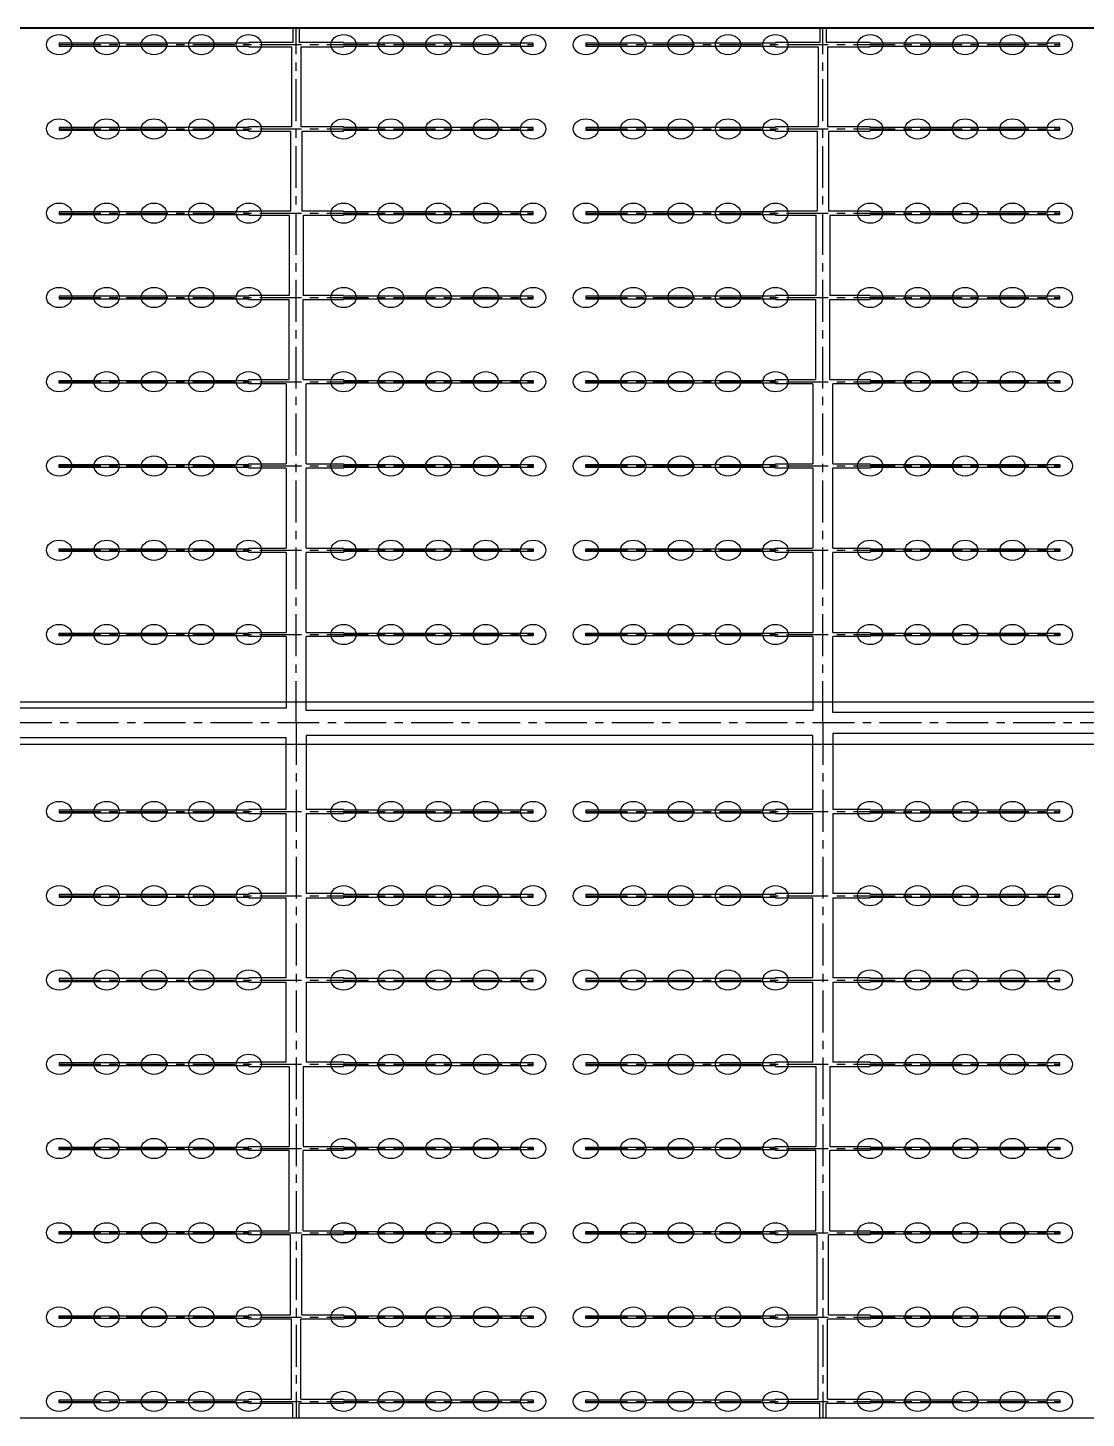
# Model space of a CAD drawing. Header units: millimetres. Extents: x 738100 to 1284508, y 138373 to 260796.
# Drawn here: x 823938 to 831976, y 186692 to 197252 of the extents above; entities that cross this region are included whole.
import ezdxf

# ---------------------------------------------------------------- set-up
doc = ezdxf.new("R2010")
doc.units = ezdxf.units.MM
doc.linetypes.add('CENTER', pattern=[50.8, 31.75, -6.35, 6.35, -6.35])
doc.layers.add('轴线', color=6, linetype='CENTER')

msp = doc.modelspace()

# ---------------------------------------------------------------- linework, layer by layer
at = {"lineweight": -3, "ltscale": 100}
for p, q in [((843900.494, 197252.449), (779900.494, 197252.449)), ((779900.494, 197250.595), (843900.494, 197250.595)), ((779900.494, 192132.449), (843900.494, 192132.449)), ((779900.494, 192132.449), (843900.494, 192132.449)), ((779900.494, 192132.449), (843900.494, 192132.449)), ((779900.494, 191812.449), (843900.494, 191812.449)), ((843900.494, 186692.449), (779900.494, 186692.449))]:
    msp.add_line(p, q, dxfattribs=at)
at = {"ltscale": 10}
for p, q in [((825952.494, 197252.449), (825952.494, 197140.449)), ((826000.494, 197252.449), (826000.494, 197140.449)), ((829952.494, 197252.449), (829952.494, 197140.449)), ((830000.494, 197252.449), (830000.494, 197140.449)), ((824176.494, 197134.689), (824176.494, 197114.209)), ((825616.494, 197134.689), (824176.494, 197134.689)), ((824176.494, 197114.209), (825616.494, 197114.209)), ((825952.494, 197140.449), (825616.494, 197140.449)), ((825616.494, 197140.449), (825616.494, 197134.689)), ((825616.494, 197114.209), (825616.494, 197108.449)), ((825616.494, 197108.449), (825940.494, 197108.449)), ((825940.494, 197108.449), (825940.494, 196500.449)), ((826336.494, 197140.449), (826000.494, 197140.449)), ((826012.494, 197108.449), (826336.494, 197108.449)), ((826012.494, 197108.449), (826012.494, 196500.449)), ((826336.494, 197134.689), (826336.494, 197140.449)), ((827776.494, 197134.689), (826336.494, 197134.689)), ((826336.494, 197108.449), (826336.494, 197114.209)), ((826336.494, 197114.209), (827776.494, 197114.209)), ((827776.494, 197114.209), (827776.494, 197134.689)), ((828176.494, 197134.689), (828176.494, 197114.209)), ((829616.494, 197134.689), (828176.494, 197134.689)), ((828176.494, 197114.209), (829616.494, 197114.209)), ((829952.494, 197140.449), (829616.494, 197140.449)), ((829616.494, 197140.449), (829616.494, 197134.689)), ((829616.494, 197114.209), (829616.494, 197108.449)), ((829616.494, 197108.449), (829940.494, 197108.449)), ((829940.494, 197108.449), (829940.494, 196500.449)), ((830336.494, 197140.449), (830000.494, 197140.449)), ((830012.494, 197108.449), (830336.494, 197108.449)), ((830012.494, 197108.449), (830012.494, 196500.449)), ((830336.494, 197134.689), (830336.494, 197140.449)), ((831776.494, 197134.689), (830336.494, 197134.689)), ((830336.494, 197108.449), (830336.494, 197114.209)), ((830336.494, 197114.209), (831776.494, 197114.209)), ((831776.494, 197114.209), (831776.494, 197134.689)), ((824176.494, 196494.689), (824176.494, 196474.209)), ((825616.494, 196494.689), (824176.494, 196494.689)), ((824176.494, 196474.209), (825616.494, 196474.209)), ((825940.494, 196500.449), (825616.494, 196500.449)), ((825616.494, 196500.449), (825616.494, 196494.689)), ((825616.494, 196474.209), (825616.494, 196468.449)), ((825616.494, 196468.449), (825932.494, 196468.449)), ((825932.494, 196468.449), (825932.494, 195860.449)), ((826336.494, 196500.449), (826012.494, 196500.449)), ((826020.494, 196468.449), (826336.494, 196468.449)), ((826020.494, 196468.449), (826020.494, 195860.449)), ((826336.494, 196494.689), (826336.494, 196500.449)), ((827776.494, 196494.689), (826336.494, 196494.689)), ((826336.494, 196468.449), (826336.494, 196474.209)), ((826336.494, 196474.209), (827776.494, 196474.209)), ((827776.494, 196474.209), (827776.494, 196494.689)), ((828176.494, 196494.689), (828176.494, 196474.209)), ((829616.494, 196494.689), (828176.494, 196494.689)), ((828176.494, 196474.209), (829616.494, 196474.209)), ((829940.494, 196500.449), (829616.494, 196500.449)), ((829616.494, 196500.449), (829616.494, 196494.689)), ((829616.494, 196474.209), (829616.494, 196468.449)), ((829616.494, 196468.449), (829932.494, 196468.449)), ((829932.494, 196468.449), (829932.494, 195860.449)), ((830336.494, 196500.449), (830012.494, 196500.449)), ((830020.494, 196468.449), (830336.494, 196468.449)), ((830020.494, 196468.449), (830020.494, 195860.449)), ((830336.494, 196494.689), (830336.494, 196500.449)), ((831776.494, 196494.689), (830336.494, 196494.689)), ((830336.494, 196468.449), (830336.494, 196474.209)), ((830336.494, 196474.209), (831776.494, 196474.209)), ((831776.494, 196474.209), (831776.494, 196494.689)), ((824176.494, 195854.689), (824176.494, 195834.209)), ((825616.494, 195854.689), (824176.494, 195854.689)), ((824176.494, 195834.209), (825616.494, 195834.209)), ((825932.494, 195860.449), (825616.494, 195860.449)), ((825616.494, 195860.449), (825616.494, 195854.689)), ((825616.494, 195834.209), (825616.494, 195828.449)), ((825616.494, 195828.449), (825924.494, 195828.449)), ((825924.494, 195828.449), (825924.494, 195220.449)), ((826336.494, 195860.449), (826020.494, 195860.449)), ((826028.494, 195828.449), (826336.494, 195828.449)), ((826028.494, 195828.449), (826028.494, 195220.449)), ((826336.494, 195854.689), (826336.494, 195860.449)), ((827776.494, 195854.689), (826336.494, 195854.689)), ((826336.494, 195828.449), (826336.494, 195834.209)), ((826336.494, 195834.209), (827776.494, 195834.209)), ((827776.494, 195834.209), (827776.494, 195854.689)), ((828176.494, 195854.689), (828176.494, 195834.209)), ((829616.494, 195854.689), (828176.494, 195854.689)), ((828176.494, 195834.209), (829616.494, 195834.209)), ((829932.494, 195860.449), (829616.494, 195860.449)), ((829616.494, 195860.449), (829616.494, 195854.689)), ((829616.494, 195834.209), (829616.494, 195828.449)), ((829616.494, 195828.449), (829924.494, 195828.449)), ((829924.494, 195828.449), (829924.494, 195220.449)), ((830336.494, 195860.449), (830020.494, 195860.449)), ((830028.494, 195828.449), (830336.494, 195828.449)), ((830028.494, 195828.449), (830028.494, 195220.449)), ((830336.494, 195854.689), (830336.494, 195860.449)), ((831776.494, 195854.689), (830336.494, 195854.689)), ((830336.494, 195828.449), (830336.494, 195834.209)), ((830336.494, 195834.209), (831776.494, 195834.209)), ((831776.494, 195834.209), (831776.494, 195854.689)), ((824176.494, 195214.689), (824176.494, 195194.209)), ((825616.494, 195214.689), (824176.494, 195214.689)), ((824176.494, 195194.209), (825616.494, 195194.209)), ((825924.494, 195220.449), (825616.494, 195220.449)), ((825616.494, 195220.449), (825616.494, 195214.689)), ((825616.494, 195194.209), (825616.494, 195188.449)), ((825616.494, 195188.449), (825924.494, 195188.449)), ((825924.494, 194580.449), (825924.494, 195188.449)), ((826336.494, 195220.449), (826028.494, 195220.449)), ((826028.494, 195188.449), (826336.494, 195188.449)), ((826028.494, 194580.449), (826028.494, 195188.449)), ((826336.494, 195214.689), (826336.494, 195220.449)), ((827776.494, 195214.689), (826336.494, 195214.689)), ((826336.494, 195188.449), (826336.494, 195194.209)), ((826336.494, 195194.209), (827776.494, 195194.209)), ((827776.494, 195194.209), (827776.494, 195214.689)), ((828176.494, 195214.689), (828176.494, 195194.209)), ((829616.494, 195214.689), (828176.494, 195214.689)), ((828176.494, 195194.209), (829616.494, 195194.209)), ((829924.494, 195220.449), (829616.494, 195220.449)), ((829616.494, 195220.449), (829616.494, 195214.689)), ((829616.494, 195194.209), (829616.494, 195188.449)), ((829616.494, 195188.449), (829924.494, 195188.449)), ((829924.494, 194580.449), (829924.494, 195188.449)), ((830336.494, 195220.449), (830028.494, 195220.449)), ((830028.494, 195188.449), (830336.494, 195188.449)), ((830028.494, 194580.449), (830028.494, 195188.449)), ((830336.494, 195214.689), (830336.494, 195220.449)), ((831776.494, 195214.689), (830336.494, 195214.689)), ((830336.494, 195188.449), (830336.494, 195194.209)), ((830336.494, 195194.209), (831776.494, 195194.209)), ((831776.494, 195194.209), (831776.494, 195214.689)), ((824176.494, 194554.209), (824176.494, 194574.689)), ((824176.494, 194574.689), (825616.494, 194574.689)), ((825616.494, 194554.209), (824176.494, 194554.209)), ((825616.494, 194574.689), (825616.494, 194580.449)), ((825616.494, 194580.449), (825924.494, 194580.449)), ((825616.494, 194548.449), (825616.494, 194554.209)), ((825900.494, 194548.449), (825616.494, 194548.449)), ((825900.494, 194548.449), (825900.494, 193940.449)), ((826028.494, 194580.449), (826336.494, 194580.449)), ((826336.494, 194548.449), (826052.494, 194548.449)), ((826052.494, 193940.449), (826052.494, 194548.449)), ((826336.494, 194580.449), (826336.494, 194574.689)), ((826336.494, 194574.689), (827776.494, 194574.689)), ((827776.494, 194554.209), (826336.494, 194554.209)), ((826336.494, 194554.209), (826336.494, 194548.449)), ((827776.494, 194574.689), (827776.494, 194554.209)), ((828176.494, 194554.209), (828176.494, 194574.689)), ((828176.494, 194574.689), (829616.494, 194574.689)), ((829616.494, 194554.209), (828176.494, 194554.209)), ((829616.494, 194574.689), (829616.494, 194580.449)), ((829616.494, 194580.449), (829924.494, 194580.449)), ((829616.494, 194548.449), (829616.494, 194554.209)), ((829900.494, 194548.449), (829616.494, 194548.449)), ((829900.494, 194548.449), (829900.494, 193940.449)), ((830028.494, 194580.449), (830336.494, 194580.449)), ((830336.494, 194548.449), (830052.494, 194548.449)), ((830052.494, 193940.449), (830052.494, 194548.449)), ((830336.494, 194580.449), (830336.494, 194574.689)), ((830336.494, 194574.689), (831776.494, 194574.689)), ((831776.494, 194554.209), (830336.494, 194554.209)), ((830336.494, 194554.209), (830336.494, 194548.449)), ((831776.494, 194574.689), (831776.494, 194554.209)), ((824176.494, 193914.209), (824176.494, 193934.689)), ((824176.494, 193934.689), (825616.494, 193934.689)), ((825616.494, 193914.209), (824176.494, 193914.209)), ((825616.494, 193934.689), (825616.494, 193940.449)), ((825616.494, 193940.449), (825900.494, 193940.449)), ((825616.494, 193908.449), (825616.494, 193914.209)), ((825900.494, 193908.449), (825616.494, 193908.449)), ((825900.494, 193908.449), (825900.494, 193300.449)), ((826052.494, 193940.449), (826336.494, 193940.449)), ((826336.494, 193908.449), (826052.494, 193908.449)), ((826052.494, 193300.449), (826052.494, 193908.449)), ((826336.494, 193940.449), (826336.494, 193934.689)), ((826336.494, 193934.689), (827776.494, 193934.689)), ((827776.494, 193914.209), (826336.494, 193914.209)), ((826336.494, 193914.209), (826336.494, 193908.449)), ((827776.494, 193934.689), (827776.494, 193914.209)), ((828176.494, 193914.209), (828176.494, 193934.689)), ((828176.494, 193934.689), (829616.494, 193934.689)), ((829616.494, 193914.209), (828176.494, 193914.209)), ((829616.494, 193934.689), (829616.494, 193940.449)), ((829616.494, 193940.449), (829900.494, 193940.449)), ((829616.494, 193908.449), (829616.494, 193914.209)), ((829900.494, 193908.449), (829616.494, 193908.449)), ((829900.494, 193908.449), (829900.494, 193300.449)), ((830052.494, 193940.449), (830336.494, 193940.449)), ((830336.494, 193908.449), (830052.494, 193908.449)), ((830052.494, 193300.449), (830052.494, 193908.449)), ((830336.494, 193940.449), (830336.494, 193934.689)), ((830336.494, 193934.689), (831776.494, 193934.689)), ((831776.494, 193914.209), (830336.494, 193914.209)), ((830336.494, 193914.209), (830336.494, 193908.449)), ((831776.494, 193934.689), (831776.494, 193914.209)), ((824176.494, 193274.209), (824176.494, 193294.689)), ((824176.494, 193294.689), (825616.494, 193294.689)), ((825616.494, 193274.209), (824176.494, 193274.209)), ((825616.494, 193294.689), (825616.494, 193300.449)), ((825616.494, 193300.449), (825900.494, 193300.449)), ((825616.494, 193268.449), (825616.494, 193274.209)), ((825900.494, 193268.449), (825616.494, 193268.449)), ((825900.494, 193268.449), (825900.494, 192660.449)), ((826052.494, 193300.449), (826336.494, 193300.449)), ((826336.494, 193268.449), (826052.494, 193268.449)), ((826052.494, 192660.449), (826052.494, 193268.449)), ((826336.494, 193300.449), (826336.494, 193294.689)), ((826336.494, 193294.689), (827776.494, 193294.689)), ((827776.494, 193274.209), (826336.494, 193274.209)), ((826336.494, 193274.209), (826336.494, 193268.449)), ((827776.494, 193294.689), (827776.494, 193274.209)), ((828176.494, 193274.209), (828176.494, 193294.689)), ((828176.494, 193294.689), (829616.494, 193294.689)), ((829616.494, 193274.209), (828176.494, 193274.209)), ((829616.494, 193294.689), (829616.494, 193300.449)), ((829616.494, 193300.449), (829900.494, 193300.449)), ((829616.494, 193268.449), (829616.494, 193274.209)), ((829900.494, 193268.449), (829616.494, 193268.449)), ((829900.494, 193268.449), (829900.494, 192660.449)), ((830052.494, 193300.449), (830336.494, 193300.449)), ((830336.494, 193268.449), (830052.494, 193268.449)), ((830052.494, 192660.449), (830052.494, 193268.449)), ((830336.494, 193300.449), (830336.494, 193294.689)), ((830336.494, 193294.689), (831776.494, 193294.689)), ((831776.494, 193274.209), (830336.494, 193274.209)), ((830336.494, 193274.209), (830336.494, 193268.449)), ((831776.494, 193294.689), (831776.494, 193274.209)), ((824176.494, 192634.209), (824176.494, 192654.689)), ((824176.494, 192654.689), (825616.494, 192654.689)), ((825616.494, 192634.209), (824176.494, 192634.209)), ((825616.494, 192654.689), (825616.494, 192660.449)), ((825616.494, 192660.449), (825900.494, 192660.449)), ((825616.494, 192628.449), (825616.494, 192634.209)), ((825900.494, 192628.449), (825616.494, 192628.449)), ((825900.494, 192628.449), (825900.494, 192084.449)), ((826052.494, 192660.449), (826336.494, 192660.449)), ((826336.494, 192628.449), (826052.494, 192628.449)), ((826052.494, 192068.449), (826052.494, 192628.449)), ((826336.494, 192660.449), (826336.494, 192654.689)), ((826336.494, 192654.689), (827776.494, 192654.689)), ((827776.494, 192634.209), (826336.494, 192634.209)), ((826336.494, 192634.209), (826336.494, 192628.449)), ((827776.494, 192654.689), (827776.494, 192634.209)), ((828176.494, 192634.209), (828176.494, 192654.689)), ((828176.494, 192654.689), (829616.494, 192654.689)), ((829616.494, 192634.209), (828176.494, 192634.209)), ((829616.494, 192654.689), (829616.494, 192660.449)), ((829616.494, 192660.449), (829900.494, 192660.449)), ((829616.494, 192628.449), (829616.494, 192634.209)), ((829900.494, 192628.449), (829616.494, 192628.449)), ((829900.494, 192628.449), (829900.494, 192068.449)), ((830052.494, 192660.449), (830336.494, 192660.449)), ((830336.494, 192628.449), (830052.494, 192628.449)), ((830052.494, 192052.449), (830052.494, 192628.449)), ((830336.494, 192660.449), (830336.494, 192654.689)), ((830336.494, 192654.689), (831776.494, 192654.689)), ((831776.494, 192634.209), (830336.494, 192634.209)), ((830336.494, 192634.209), (830336.494, 192628.449)), ((831776.494, 192654.689), (831776.494, 192634.209)), ((825900.494, 192084.449), (821976.494, 192084.449)), ((829900.494, 192068.449), (826052.494, 192068.449)), ((833900.494, 192052.449), (830052.494, 192052.449)), ((826052.494, 191876.449), (826052.494, 191812.449)), ((829900.494, 191876.449), (826052.494, 191876.449)), ((826052.494, 191876.449), (826052.494, 191316.449)), ((829900.494, 191812.449), (829900.494, 191876.449)), ((829900.494, 191316.449), (829900.494, 191876.449)), ((830052.494, 191892.449), (830052.494, 191812.449)), ((833900.494, 191892.449), (830052.494, 191892.449)), ((830052.494, 191892.449), (830052.494, 191316.449)), ((825900.494, 191860.449), (821976.494, 191860.449)), ((825900.494, 191812.449), (825900.494, 191860.449)), ((825900.494, 191316.449), (825900.494, 191860.449)), ((824176.494, 191310.689), (824176.494, 191290.209)), ((825616.494, 191310.689), (824176.494, 191310.689)), ((824176.494, 191290.209), (825616.494, 191290.209)), ((825900.494, 191316.449), (825616.494, 191316.449)), ((825616.494, 191316.449), (825616.494, 191310.689)), ((825616.494, 191290.209), (825616.494, 191284.449)), ((825616.494, 191284.449), (825900.494, 191284.449)), ((825900.494, 190676.449), (825900.494, 191284.449)), ((826336.494, 191316.449), (826052.494, 191316.449)), ((826052.494, 191284.449), (826336.494, 191284.449)), ((826052.494, 191284.449), (826052.494, 190676.449)), ((826336.494, 191310.689), (826336.494, 191316.449)), ((827776.494, 191310.689), (826336.494, 191310.689)), ((826336.494, 191284.449), (826336.494, 191290.209)), ((826336.494, 191290.209), (827776.494, 191290.209)), ((827776.494, 191290.209), (827776.494, 191310.689)), ((828176.494, 191310.689), (828176.494, 191290.209)), ((829616.494, 191310.689), (828176.494, 191310.689)), ((828176.494, 191290.209), (829616.494, 191290.209)), ((829900.494, 191316.449), (829616.494, 191316.449)), ((829616.494, 191316.449), (829616.494, 191310.689)), ((829616.494, 191290.209), (829616.494, 191284.449)), ((829616.494, 191284.449), (829900.494, 191284.449)), ((829900.494, 190676.449), (829900.494, 191284.449)), ((830336.494, 191316.449), (830052.494, 191316.449)), ((830052.494, 191284.449), (830336.494, 191284.449)), ((830052.494, 191284.449), (830052.494, 190676.449)), ((830336.494, 191310.689), (830336.494, 191316.449)), ((831776.494, 191310.689), (830336.494, 191310.689)), ((830336.494, 191284.449), (830336.494, 191290.209)), ((830336.494, 191290.209), (831776.494, 191290.209)), ((831776.494, 191290.209), (831776.494, 191310.689)), ((824176.494, 190670.689), (824176.494, 190650.209)), ((825616.494, 190670.689), (824176.494, 190670.689)), ((824176.494, 190650.209), (825616.494, 190650.209)), ((825900.494, 190676.449), (825616.494, 190676.449)), ((825616.494, 190676.449), (825616.494, 190670.689)), ((825616.494, 190650.209), (825616.494, 190644.449)), ((825616.494, 190644.449), (825900.494, 190644.449)), ((825900.494, 190036.449), (825900.494, 190644.449)), ((826336.494, 190676.449), (826052.494, 190676.449)), ((826052.494, 190644.449), (826336.494, 190644.449)), ((826052.494, 190644.449), (826052.494, 190036.449)), ((826336.494, 190670.689), (826336.494, 190676.449)), ((827776.494, 190670.689), (826336.494, 190670.689)), ((826336.494, 190644.449), (826336.494, 190650.209)), ((826336.494, 190650.209), (827776.494, 190650.209)), ((827776.494, 190650.209), (827776.494, 190670.689)), ((828176.494, 190670.689), (828176.494, 190650.209)), ((829616.494, 190670.689), (828176.494, 190670.689)), ((828176.494, 190650.209), (829616.494, 190650.209)), ((829900.494, 190676.449), (829616.494, 190676.449)), ((829616.494, 190676.449), (829616.494, 190670.689)), ((829616.494, 190650.209), (829616.494, 190644.449)), ((829616.494, 190644.449), (829900.494, 190644.449)), ((829900.494, 190036.449), (829900.494, 190644.449)), ((830336.494, 190676.449), (830052.494, 190676.449)), ((830052.494, 190644.449), (830336.494, 190644.449)), ((830052.494, 190644.449), (830052.494, 190036.449)), ((830336.494, 190670.689), (830336.494, 190676.449)), ((831776.494, 190670.689), (830336.494, 190670.689)), ((830336.494, 190644.449), (830336.494, 190650.209)), ((830336.494, 190650.209), (831776.494, 190650.209)), ((831776.494, 190650.209), (831776.494, 190670.689)), ((824176.494, 190030.689), (824176.494, 190010.209)), ((825616.494, 190030.689), (824176.494, 190030.689)), ((824176.494, 190010.209), (825616.494, 190010.209)), ((825900.494, 190036.449), (825616.494, 190036.449)), ((825616.494, 190036.449), (825616.494, 190030.689)), ((825616.494, 190010.209), (825616.494, 190004.449)), ((825616.494, 190004.449), (825900.494, 190004.449)), ((825900.494, 189396.449), (825900.494, 190004.449)), ((826336.494, 190036.449), (826052.494, 190036.449)), ((826052.494, 190004.449), (826336.494, 190004.449)), ((826052.494, 190004.449), (826052.494, 189396.449)), ((826336.494, 190030.689), (826336.494, 190036.449)), ((827776.494, 190030.689), (826336.494, 190030.689)), ((826336.494, 190004.449), (826336.494, 190010.209)), ((826336.494, 190010.209), (827776.494, 190010.209)), ((827776.494, 190010.209), (827776.494, 190030.689)), ((828176.494, 190030.689), (828176.494, 190010.209)), ((829616.494, 190030.689), (828176.494, 190030.689)), ((828176.494, 190010.209), (829616.494, 190010.209)), ((829900.494, 190036.449), (829616.494, 190036.449)), ((829616.494, 190036.449), (829616.494, 190030.689)), ((829616.494, 190010.209), (829616.494, 190004.449)), ((829616.494, 190004.449), (829900.494, 190004.449)), ((829900.494, 189396.449), (829900.494, 190004.449)), ((830336.494, 190036.449), (830052.494, 190036.449)), ((830052.494, 190004.449), (830336.494, 190004.449)), ((830052.494, 190004.449), (830052.494, 189396.449)), ((830336.494, 190030.689), (830336.494, 190036.449)), ((831776.494, 190030.689), (830336.494, 190030.689)), ((830336.494, 190004.449), (830336.494, 190010.209)), ((830336.494, 190010.209), (831776.494, 190010.209)), ((831776.494, 190010.209), (831776.494, 190030.689)), ((824176.494, 189390.689), (824176.494, 189370.209)), ((825616.494, 189390.689), (824176.494, 189390.689)), ((824176.494, 189370.209), (825616.494, 189370.209)), ((825900.494, 189396.449), (825616.494, 189396.449)), ((825616.494, 189396.449), (825616.494, 189390.689)), ((825616.494, 189370.209), (825616.494, 189364.449)), ((825616.494, 189364.449), (825924.494, 189364.449)), ((825924.494, 189364.449), (825924.494, 188756.449)), ((826028.494, 189364.449), (826336.494, 189364.449)), ((826028.494, 189364.449), (826028.494, 188756.449)), ((826336.494, 189396.449), (826052.494, 189396.449)), ((826336.494, 189390.689), (826336.494, 189396.449)), ((827776.494, 189390.689), (826336.494, 189390.689)), ((826336.494, 189364.449), (826336.494, 189370.209)), ((826336.494, 189370.209), (827776.494, 189370.209)), ((827776.494, 189370.209), (827776.494, 189390.689)), ((828176.494, 189390.689), (828176.494, 189370.209)), ((829616.494, 189390.689), (828176.494, 189390.689)), ((828176.494, 189370.209), (829616.494, 189370.209)), ((829900.494, 189396.449), (829616.494, 189396.449)), ((829616.494, 189396.449), (829616.494, 189390.689)), ((829616.494, 189370.209), (829616.494, 189364.449)), ((829616.494, 189364.449), (829924.494, 189364.449)), ((829924.494, 189364.449), (829924.494, 188756.449)), ((830028.494, 189364.449), (830336.494, 189364.449)), ((830028.494, 189364.449), (830028.494, 188756.449)), ((830336.494, 189396.449), (830052.494, 189396.449)), ((830336.494, 189390.689), (830336.494, 189396.449)), ((831776.494, 189390.689), (830336.494, 189390.689)), ((830336.494, 189364.449), (830336.494, 189370.209)), ((830336.494, 189370.209), (831776.494, 189370.209)), ((831776.494, 189370.209), (831776.494, 189390.689)), ((824176.494, 188730.209), (824176.494, 188750.689)), ((824176.494, 188750.689), (825616.494, 188750.689)), ((825616.494, 188730.209), (824176.494, 188730.209)), ((825616.494, 188750.689), (825616.494, 188756.449)), ((825616.494, 188756.449), (825924.494, 188756.449)), ((825616.494, 188724.449), (825616.494, 188730.209)), ((825924.494, 188724.449), (825616.494, 188724.449)), ((825924.494, 188116.449), (825924.494, 188724.449)), ((826028.494, 188756.449), (826336.494, 188756.449)), ((826336.494, 188724.449), (826028.494, 188724.449)), ((826028.494, 188116.449), (826028.494, 188724.449)), ((826336.494, 188756.449), (826336.494, 188750.689)), ((826336.494, 188750.689), (827776.494, 188750.689)), ((827776.494, 188730.209), (826336.494, 188730.209)), ((826336.494, 188730.209), (826336.494, 188724.449)), ((827776.494, 188750.689), (827776.494, 188730.209)), ((828176.494, 188730.209), (828176.494, 188750.689)), ((828176.494, 188750.689), (829616.494, 188750.689)), ((829616.494, 188730.209), (828176.494, 188730.209)), ((829616.494, 188750.689), (829616.494, 188756.449)), ((829616.494, 188756.449), (829924.494, 188756.449)), ((829616.494, 188724.449), (829616.494, 188730.209)), ((829924.494, 188724.449), (829616.494, 188724.449)), ((829924.494, 188116.449), (829924.494, 188724.449)), ((830028.494, 188756.449), (830336.494, 188756.449)), ((830336.494, 188724.449), (830028.494, 188724.449)), ((830028.494, 188116.449), (830028.494, 188724.449)), ((830336.494, 188756.449), (830336.494, 188750.689)), ((830336.494, 188750.689), (831776.494, 188750.689)), ((831776.494, 188730.209), (830336.494, 188730.209)), ((830336.494, 188730.209), (830336.494, 188724.449)), ((831776.494, 188750.689), (831776.494, 188730.209)), ((824176.494, 188090.209), (824176.494, 188110.689)), ((824176.494, 188110.689), (825616.494, 188110.689)), ((825616.494, 188090.209), (824176.494, 188090.209)), ((825616.494, 188110.689), (825616.494, 188116.449)), ((825616.494, 188116.449), (825924.494, 188116.449)), ((825616.494, 188084.449), (825616.494, 188090.209)), ((825932.494, 188084.449), (825616.494, 188084.449)), ((825932.494, 187476.449), (825932.494, 188084.449)), ((826336.494, 188084.449), (826020.494, 188084.449)), ((826020.494, 187476.449), (826020.494, 188084.449)), ((826028.494, 188116.449), (826336.494, 188116.449)), ((826336.494, 188116.449), (826336.494, 188110.689)), ((826336.494, 188110.689), (827776.494, 188110.689)), ((827776.494, 188090.209), (826336.494, 188090.209)), ((826336.494, 188090.209), (826336.494, 188084.449)), ((827776.494, 188110.689), (827776.494, 188090.209)), ((828176.494, 188090.209), (828176.494, 188110.689)), ((828176.494, 188110.689), (829616.494, 188110.689)), ((829616.494, 188090.209), (828176.494, 188090.209)), ((829616.494, 188110.689), (829616.494, 188116.449)), ((829616.494, 188116.449), (829924.494, 188116.449)), ((829616.494, 188084.449), (829616.494, 188090.209)), ((829932.494, 188084.449), (829616.494, 188084.449)), ((829932.494, 187476.449), (829932.494, 188084.449)), ((830336.494, 188084.449), (830020.494, 188084.449)), ((830020.494, 187476.449), (830020.494, 188084.449)), ((830028.494, 188116.449), (830336.494, 188116.449)), ((830336.494, 188116.449), (830336.494, 188110.689)), ((830336.494, 188110.689), (831776.494, 188110.689)), ((831776.494, 188090.209), (830336.494, 188090.209)), ((830336.494, 188090.209), (830336.494, 188084.449)), ((831776.494, 188110.689), (831776.494, 188090.209)), ((824176.494, 187450.209), (824176.494, 187470.689)), ((824176.494, 187470.689), (825616.494, 187470.689)), ((825616.494, 187450.209), (824176.494, 187450.209)), ((825616.494, 187470.689), (825616.494, 187476.449)), ((825616.494, 187476.449), (825932.494, 187476.449)), ((825616.494, 187444.449), (825616.494, 187450.209)), ((825940.494, 187444.449), (825616.494, 187444.449)), ((825940.494, 186836.449), (825940.494, 187444.449)), ((826336.494, 187444.449), (826012.494, 187444.449)), ((826012.494, 186836.449), (826012.494, 187444.449)), ((826020.494, 187476.449), (826336.494, 187476.449)), ((826336.494, 187476.449), (826336.494, 187470.689)), ((826336.494, 187470.689), (827776.494, 187470.689)), ((827776.494, 187450.209), (826336.494, 187450.209)), ((826336.494, 187450.209), (826336.494, 187444.449)), ((827776.494, 187470.689), (827776.494, 187450.209)), ((828176.494, 187450.209), (828176.494, 187470.689)), ((828176.494, 187470.689), (829616.494, 187470.689)), ((829616.494, 187450.209), (828176.494, 187450.209)), ((829616.494, 187470.689), (829616.494, 187476.449)), ((829616.494, 187476.449), (829932.494, 187476.449)), ((829616.494, 187444.449), (829616.494, 187450.209)), ((829940.494, 187444.449), (829616.494, 187444.449)), ((829940.494, 186836.449), (829940.494, 187444.449)), ((830336.494, 187444.449), (830012.494, 187444.449)), ((830012.494, 186836.449), (830012.494, 187444.449)), ((830020.494, 187476.449), (830336.494, 187476.449)), ((830336.494, 187476.449), (830336.494, 187470.689)), ((830336.494, 187470.689), (831776.494, 187470.689)), ((831776.494, 187450.209), (830336.494, 187450.209)), ((830336.494, 187450.209), (830336.494, 187444.449)), ((831776.494, 187470.689), (831776.494, 187450.209)), ((824176.494, 186810.209), (824176.494, 186830.689)), ((824176.494, 186830.689), (825616.494, 186830.689)), ((825616.494, 186810.209), (824176.494, 186810.209)), ((825616.494, 186830.689), (825616.494, 186836.449)), ((825616.494, 186836.449), (825940.494, 186836.449)), ((825616.494, 186804.449), (825616.494, 186810.209)), ((826012.494, 186836.449), (826336.494, 186836.449)), ((826336.494, 186836.449), (826336.494, 186830.689)), ((826336.494, 186830.689), (827776.494, 186830.689)), ((827776.494, 186810.209), (826336.494, 186810.209)), ((826336.494, 186810.209), (826336.494, 186804.449)), ((827776.494, 186830.689), (827776.494, 186810.209)), ((828176.494, 186810.209), (828176.494, 186830.689)), ((828176.494, 186830.689), (829616.494, 186830.689)), ((829616.494, 186810.209), (828176.494, 186810.209)), ((829616.494, 186830.689), (829616.494, 186836.449)), ((829616.494, 186836.449), (829940.494, 186836.449)), ((829616.494, 186804.449), (829616.494, 186810.209)), ((830012.494, 186836.449), (830336.494, 186836.449)), ((830336.494, 186836.449), (830336.494, 186830.689)), ((830336.494, 186830.689), (831776.494, 186830.689)), ((831776.494, 186810.209), (830336.494, 186810.209)), ((830336.494, 186810.209), (830336.494, 186804.449)), ((831776.494, 186830.689), (831776.494, 186810.209)), ((825952.494, 186804.449), (825616.494, 186804.449)), ((825952.494, 186692.449), (825952.494, 186804.449)), ((826000.494, 186692.449), (826000.494, 186804.449)), ((826336.494, 186804.449), (826000.494, 186804.449)), ((829952.494, 186804.449), (829616.494, 186804.449)), ((829952.494, 186692.449), (829952.494, 186804.449)), ((830000.494, 186692.449), (830000.494, 186804.449)), ((830336.494, 186804.449), (830000.494, 186804.449))]:
    msp.add_line(p, q, dxfattribs=at)
for centre in [(824176.494, 197124.449), (824536.494, 197124.449), (824896.494, 197124.449), (825256.494, 197124.449), (825616.494, 197124.449), (826336.494, 197124.449), (826696.494, 197124.449), (827056.494, 197124.449), (827416.494, 197124.449), (827776.494, 197124.449), (828176.494, 197124.449), (828536.494, 197124.449), (828896.494, 197124.449), (829256.494, 197124.449), (829616.494, 197124.449), (830336.494, 197124.449), (830696.494, 197124.449), (831056.494, 197124.449), (831416.494, 197124.449), (831776.494, 197124.449), (824176.494, 196484.449), (824536.494, 196484.449), (824896.494, 196484.449), (825256.494, 196484.449), (825616.494, 196484.449), (826336.494, 196484.449), (826696.494, 196484.449), (827056.494, 196484.449), (827416.494, 196484.449), (827776.494, 196484.449), (828176.494, 196484.449), (828536.494, 196484.449), (828896.494, 196484.449), (829256.494, 196484.449), (829616.494, 196484.449), (830336.494, 196484.449), (830696.494, 196484.449), (831056.494, 196484.449), (831416.494, 196484.449), (831776.494, 196484.449), (824176.494, 195844.449), (824536.494, 195844.449), (824896.494, 195844.449), (825256.494, 195844.449), (825616.494, 195844.449), (826336.494, 195844.449), (826696.494, 195844.449), (827056.494, 195844.449), (827416.494, 195844.449), (827776.494, 195844.449), (828176.494, 195844.449), (828536.494, 195844.449), (828896.494, 195844.449), (829256.494, 195844.449), (829616.494, 195844.449), (830336.494, 195844.449), (830696.494, 195844.449), (831056.494, 195844.449), (831416.494, 195844.449), (831776.494, 195844.449), (824176.494, 195204.449), (824536.494, 195204.449), (824896.494, 195204.449), (825256.494, 195204.449), (825616.494, 195204.449), (826336.494, 195204.449), (826696.494, 195204.449), (827056.494, 195204.449), (827416.494, 195204.449), (827776.494, 195204.449), (828176.494, 195204.449), (828536.494, 195204.449), (828896.494, 195204.449), (829256.494, 195204.449), (829616.494, 195204.449), (830336.494, 195204.449), (830696.494, 195204.449), (831056.494, 195204.449), (831416.494, 195204.449), (831776.494, 195204.449), (824176.494, 194564.449), (824536.494, 194564.449), (824896.494, 194564.449), (825256.494, 194564.449), (825616.494, 194564.449), (826336.494, 194564.449), (826696.494, 194564.449), (827056.494, 194564.449), (827416.494, 194564.449), (827776.494, 194564.449), (828176.494, 194564.449), (828536.494, 194564.449), (828896.494, 194564.449), (829256.494, 194564.449), (829616.494, 194564.449), (830336.494, 194564.449), (830696.494, 194564.449), (831056.494, 194564.449), (831416.494, 194564.449), (831776.494, 194564.449), (824176.494, 193924.449), (824536.494, 193924.449), (824896.494, 193924.449), (825256.494, 193924.449), (825616.494, 193924.449), (826336.494, 193924.449), (826696.494, 193924.449), (827056.494, 193924.449), (827416.494, 193924.449), (827776.494, 193924.449), (828176.494, 193924.449), (828536.494, 193924.449), (828896.494, 193924.449), (829256.494, 193924.449), (829616.494, 193924.449), (830336.494, 193924.449), (830696.494, 193924.449), (831056.494, 193924.449), (831416.494, 193924.449), (831776.494, 193924.449), (824176.494, 191300.449), (824536.494, 191300.449), (824896.494, 191300.449), (825256.494, 191300.449), (825616.494, 191300.449), (826336.494, 191300.449), (826696.494, 191300.449), (827056.494, 191300.449), (827416.494, 191300.449), (827776.494, 191300.449), (828176.494, 191300.449), (828536.494, 191300.449), (828896.494, 191300.449), (829256.494, 191300.449), (829616.494, 191300.449), (830336.494, 191300.449), (830696.494, 191300.449), (831056.494, 191300.449), (831416.494, 191300.449), (831776.494, 191300.449), (824176.494, 190660.449), (824536.494, 190660.449), (824896.494, 190660.449), (825256.494, 190660.449), (825616.494, 190660.449), (826336.494, 190660.449), (826696.494, 190660.449), (827056.494, 190660.449), (827416.494, 190660.449), (827776.494, 190660.449), (828176.494, 190660.449), (828536.494, 190660.449), (828896.494, 190660.449), (829256.494, 190660.449), (829616.494, 190660.449), (830336.494, 190660.449), (830696.494, 190660.449), (831056.494, 190660.449), (831416.494, 190660.449), (831776.494, 190660.449), (824176.494, 190020.449), (824536.494, 190020.449), (824896.494, 190020.449), (825256.494, 190020.449), (825616.494, 190020.449), (826336.494, 190020.449), (826696.494, 190020.449), (827056.494, 190020.449), (827416.494, 190020.449), (827776.494, 190020.449), (828176.494, 190020.449), (828536.494, 190020.449), (828896.494, 190020.449), (829256.494, 190020.449), (829616.494, 190020.449), (830336.494, 190020.449), (830696.494, 190020.449), (831056.494, 190020.449), (831416.494, 190020.449), (831776.494, 190020.449), (831056.494, 189380.449), (831416.494, 189380.449), (831776.494, 189380.449), (831056.494, 188740.449), (831416.494, 188740.449), (831776.494, 188740.449), (831056.494, 188100.449), (831416.494, 188100.449), (831776.494, 188100.449), (831056.494, 187460.449), (831416.494, 187460.449), (831776.494, 187460.449), (831056.494, 186820.449), (831416.494, 186820.449), (831776.494, 186820.449)]:
    msp.add_ellipse(centre, major_axis=(96, 0), ratio=0.8, dxfattribs=at)
for centre in [(824176.494, 193284.449), (824536.494, 193284.449), (824896.494, 193284.449), (825256.494, 193284.449), (825616.494, 193284.449), (826336.494, 193284.449), (826696.494, 193284.449), (827056.494, 193284.449), (827416.494, 193284.449), (827776.494, 193284.449), (828176.494, 193284.449), (828536.494, 193284.449), (828896.494, 193284.449), (829256.494, 193284.449), (829616.494, 193284.449), (830336.494, 193284.449), (830696.494, 193284.449), (831056.494, 193284.449), (831416.494, 193284.449), (831776.494, 193284.449), (824176.494, 192644.449), (824536.494, 192644.449), (824896.494, 192644.449), (825256.494, 192644.449), (825616.494, 192644.449), (826336.494, 192644.449), (826696.494, 192644.449), (827056.494, 192644.449), (827416.494, 192644.449), (827776.494, 192644.449), (828176.494, 192644.449), (828536.494, 192644.449), (828896.494, 192644.449), (829256.494, 192644.449), (829616.494, 192644.449), (830336.494, 192644.449), (830696.494, 192644.449), (831056.494, 192644.449), (831416.494, 192644.449), (831776.494, 192644.449), (824176.494, 189380.449), (824536.494, 189380.449), (824896.494, 189380.449), (825256.494, 189380.449), (825616.494, 189380.449), (826336.494, 189380.449), (826696.494, 189380.449), (827056.494, 189380.449), (827416.494, 189380.449), (827776.494, 189380.449), (828176.494, 189380.449), (828536.494, 189380.449), (828896.494, 189380.449), (829256.494, 189380.449), (829616.494, 189380.449), (830336.494, 189380.449), (830696.494, 189380.449), (824176.494, 188740.449), (824536.494, 188740.449), (824896.494, 188740.449), (825256.494, 188740.449), (825616.494, 188740.449), (826336.494, 188740.449), (826696.494, 188740.449), (827056.494, 188740.449), (827416.494, 188740.449), (827776.494, 188740.449), (828176.494, 188740.449), (828536.494, 188740.449), (828896.494, 188740.449), (829256.494, 188740.449), (829616.494, 188740.449), (830336.494, 188740.449), (830696.494, 188740.449), (824176.494, 188100.449), (824536.494, 188100.449), (824896.494, 188100.449), (825256.494, 188100.449), (825616.494, 188100.449), (826336.494, 188100.449), (826696.494, 188100.449), (827056.494, 188100.449), (827416.494, 188100.449), (827776.494, 188100.449), (828176.494, 188100.449), (828536.494, 188100.449), (828896.494, 188100.449), (829256.494, 188100.449), (829616.494, 188100.449), (830336.494, 188100.449), (830696.494, 188100.449), (824176.494, 187460.449), (824536.494, 187460.449), (824896.494, 187460.449), (825256.494, 187460.449), (825616.494, 187460.449), (826336.494, 187460.449), (826696.494, 187460.449), (827056.494, 187460.449), (827416.494, 187460.449), (827776.494, 187460.449), (828176.494, 187460.449), (828536.494, 187460.449), (828896.494, 187460.449), (829256.494, 187460.449), (829616.494, 187460.449), (830336.494, 187460.449), (830696.494, 187460.449), (824176.494, 186820.449), (824536.494, 186820.449), (824896.494, 186820.449), (825256.494, 186820.449), (825616.494, 186820.449), (826336.494, 186820.449), (826696.494, 186820.449), (827056.494, 186820.449), (827416.494, 186820.449), (827776.494, 186820.449), (828176.494, 186820.449), (828536.494, 186820.449), (828896.494, 186820.449), (829256.494, 186820.449), (829616.494, 186820.449), (830336.494, 186820.449), (830696.494, 186820.449)]:
    msp.add_ellipse(centre, major_axis=(-96, 0), ratio=0.8, start_param=3.141592654, end_param=9.424777961, dxfattribs=at)
at = {"layer": '轴线', "ltscale": 10}
for p, q in [((825976.494, 191972.449), (825976.494, 197252.449)), ((829976.494, 191972.449), (829976.494, 197252.449)), ((824176.494, 197124.449), (827776.494, 197124.449)), ((824176.494, 197124.449), (827776.494, 197124.449)), ((828176.494, 197124.449), (831776.494, 197124.449)), ((828176.494, 197124.449), (831776.494, 197124.449)), ((824176.494, 196484.449), (827776.494, 196484.449)), ((824176.494, 196484.449), (827776.494, 196484.449)), ((828176.494, 196484.449), (831776.494, 196484.449)), ((828176.494, 196484.449), (831776.494, 196484.449)), ((824176.494, 195844.449), (827776.494, 195844.449)), ((824176.494, 195844.449), (827776.494, 195844.449)), ((828176.494, 195844.449), (831776.494, 195844.449)), ((828176.494, 195844.449), (831776.494, 195844.449)), ((824176.494, 195204.449), (827776.494, 195204.449)), ((824176.494, 195204.449), (827776.494, 195204.449)), ((828176.494, 195204.449), (831776.494, 195204.449)), ((828176.494, 195204.449), (831776.494, 195204.449)), ((824176.494, 194564.449), (827776.494, 194564.449)), ((824176.494, 194564.449), (827776.494, 194564.449)), ((828176.494, 194564.449), (831776.494, 194564.449)), ((828176.494, 194564.449), (831776.494, 194564.449)), ((824176.494, 193924.449), (827776.494, 193924.449)), ((824176.494, 193924.449), (827776.494, 193924.449)), ((828176.494, 193924.449), (831776.494, 193924.449)), ((828176.494, 193924.449), (831776.494, 193924.449)), ((824176.494, 193284.449), (827776.494, 193284.449)), ((824176.494, 193284.449), (827776.494, 193284.449)), ((828176.494, 193284.449), (831776.494, 193284.449)), ((828176.494, 193284.449), (831776.494, 193284.449)), ((824176.494, 192644.449), (827776.494, 192644.449)), ((828176.494, 192644.449), (831776.494, 192644.449)), ((841900.494, 191972.449), (776660.494, 191972.449)), ((825976.494, 191972.449), (825976.494, 191812.449)), ((825976.494, 191972.449), (825976.494, 186692.449)), ((829976.494, 191972.449), (829976.494, 191812.449)), ((829976.494, 191972.449), (829976.494, 186692.449)), ((824176.494, 191300.449), (827776.494, 191300.449)), ((828176.494, 191300.449), (831776.494, 191300.449)), ((824176.494, 190660.449), (827776.494, 190660.449)), ((824176.494, 190660.449), (827776.494, 190660.449)), ((828176.494, 190660.449), (831776.494, 190660.449)), ((828176.494, 190660.449), (831776.494, 190660.449)), ((824176.494, 190020.449), (827776.494, 190020.449)), ((824176.494, 190020.449), (827776.494, 190020.449)), ((828176.494, 190020.449), (831776.494, 190020.449)), ((828176.494, 190020.449), (831776.494, 190020.449)), ((824176.494, 189380.449), (827776.494, 189380.449)), ((824176.494, 189380.449), (827776.494, 189380.449)), ((828176.494, 189380.449), (831776.494, 189380.449)), ((828176.494, 189380.449), (831776.494, 189380.449)), ((824176.494, 188740.449), (827776.494, 188740.449)), ((824176.494, 188740.449), (827776.494, 188740.449)), ((828176.494, 188740.449), (831776.494, 188740.449)), ((828176.494, 188740.449), (831776.494, 188740.449)), ((824176.494, 188100.449), (827776.494, 188100.449)), ((824176.494, 188100.449), (827776.494, 188100.449)), ((828176.494, 188100.449), (831776.494, 188100.449)), ((828176.494, 188100.449), (831776.494, 188100.449)), ((824176.494, 187460.449), (827776.494, 187460.449)), ((824176.494, 187460.449), (827776.494, 187460.449)), ((828176.494, 187460.449), (831776.494, 187460.449)), ((828176.494, 187460.449), (831776.494, 187460.449)), ((824176.494, 186820.449), (827776.494, 186820.449)), ((824176.494, 186820.449), (827776.494, 186820.449)), ((828176.494, 186820.449), (831776.494, 186820.449)), ((828176.494, 186820.449), (831776.494, 186820.449))]:
    msp.add_line(p, q, dxfattribs=at)

doc.saveas('drawing.dxf')
